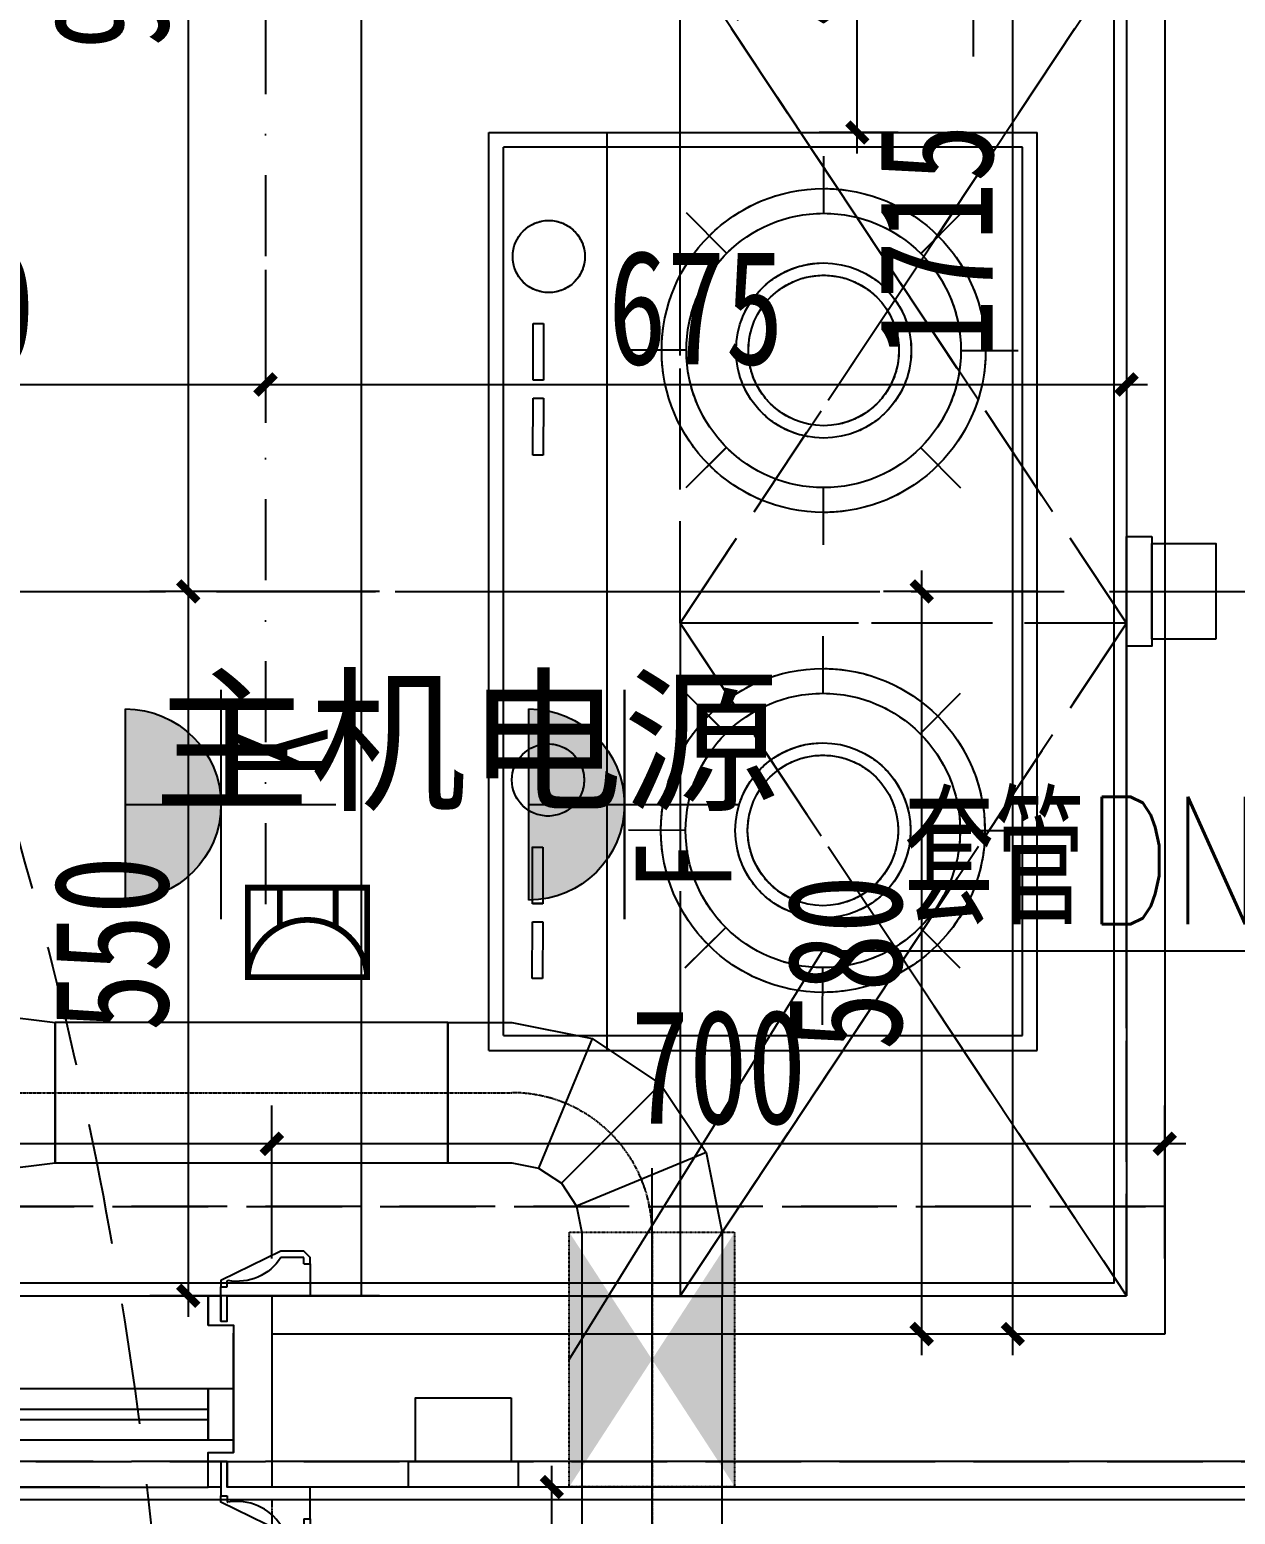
# Model space of a CAD drawing. Header units: millimetres. Extents: x -297 to 39764, y -29258 to 20315.
# Drawn here: x 14322 to 15267, y -18684 to -17519 of the extents above; entities that cross this region are included whole.
import ezdxf

# ---------------------------------------------------------------- set-up
doc = ezdxf.new("R2010")
doc.units = ezdxf.units.MM
for name, pattern in [('_DASH', [0.6, 0.4, -0.2]), ('CENTER2', [1.125, 0.75, -0.125, 0.125, -0.125]), ('DASH', [0.35, 0.25, -0.1]), ('DASHDOT2', [12.7, 6.35, -3.175, 0, -3.175]), ('HIDDEN', [9.525, 6.35, -3.175]), ('HIDDEN2', [0.1875, 0.125, -0.0625])]:
    doc.linetypes.add(name, pattern=pattern)
doc.layers.get('Defpoints').update_dxf_attribs({"color": 250})
for name, color, linetype in [('.-P平面尺寸', 30, 'DASH'), ('.-P建筑梁位', 4, 'Continuous'), ('.P-中心线', 214, 'DASH'), ('.P-墙体尺寸标注', 252, 'Continuous'), ('.P-家具虚线层', 250, 'Continuous'), ('.p-灯具连线', 6, 'Continuous'), ('.P-装饰轮廓', 180, 'Continuous'), ('.P-门', 4, 'Continuous'), ('.P-门套', 141, 'Continuous'), ('.PC-天花尺寸标注', 252, 'Continuous'), ('.PC-天花造型', 163, 'Continuous'), ('.PC-灯具尺寸标注', 252, 'Continuous'), ('.PC-综合天花虚线层', 14, 'DASHDOT2'), ('.PF-固定家具', 85, 'Continuous'), ('.PF-墙体及上下水图中虚线层', 14, 'DASH'), ('.ZD-开关', 43, 'Continuous'), ('.ZD-强电开关', 183, 'Continuous'), ('.ZD-强电插座', 43, 'Continuous'), ('.ZD-插座标注', 252, 'Continuous'), ('.ZD-插座虚线层', 214, 'DASH'), ('.ZD-点位引线', 1, 'Continuous'), ('.ZD-点位标注', 252, 'Continuous'), ('.ZT-空调.检修口', 52, 'Continuous'), ('0-设备', 1, 'Continuous'), ('A-Wall', 2, 'Continuous'), ('A-索引', 57, 'Continuous'), ('DUCT-回风中心线', 5, 'CENTER2'), ('DUCT-回风管', 6, 'Continuous'), ('DUCT-回风管端线', 2, 'Continuous'), ('留孔', 1, 'Continuous')]:
    doc.layers.add(name, color=color, linetype=linetype)
doc.layers.add('0-图框', color=7, linetype='Continuous', lineweight=30)
doc.styles.add('GOA_01_thin_0.75', font='romans.shx', dxfattribs={"width": 0.75, "bigfont": 'hzdx.shx'})
doc.styles.get("Standard").update_dxf_attribs({"font": 'arial.ttf'})
doc.styles.add('文字样式', font='', dxfattribs={"width": 0.75})
doc.styles.get('文字样式').set_extended_font_data('SimSun')
doc.dimstyles.new('西安1-40（内部尺寸）', dxfattribs={"dimscale": 30, "dimtxt": 3, "dimasz": 0.5, "dimexe": 1, "dimexo": 1, "dimgap": 0.5, "dimtad": 1, "dimdec": 0, "dimrnd": 5, "dimtxsty": '文字样式', "dimblk": 'ARCHTICK', "dimcen": 1, "dimdle": 0.55, "dimclrd": 252, "dimclre": 252, "dimclrt": 30, "dimadec": 0, "dimazin": 0, "dimtfac": 1, "dimtdec": 0, "dimtix": 1, "dimtmove": 2, "dimatfit": 3, "dimfxl": 5, "dimfxlon": 1, "dimarcsym": 0})

# ---------------------------------------------------------------- blocks, each defined once
blk = doc.blocks.new('_ArchTick')
at = {"color": 0, "linetype": 'ByBlock', "const_width": 0.4}
blk.add_lwpolyline([(-0.5, -0.5), (0.5, 0.5)], dxfattribs=at)
blk = doc.blocks.new('*D151')
at = {"layer": '.-P平面尺寸', "color": 252, "lineweight": -2, "transparency": 16777216}
for p, q in [((12811.9, -18672.1), (12811.9, -18844.5)), ((14511.9, -18672.1), (14511.9, -18844.5)), ((12795.4, -18814.5), (14528.4, -18814.5))]:
    blk.add_line(p, q, dxfattribs=at)
at = {"layer": 'Defpoints', "color": 0, "transparency": 16777216}
for p in [(12811.9, -18642.1), (14511.9, -18642.1), (14511.9, -18814.5)]:
    blk.add_point(p, dxfattribs=at)
at = {"layer": '.-P平面尺寸', "color": 252, "lineweight": -2, "transparency": 16777216, "xscale": 15, "yscale": 15, "zscale": 15, "rotation": 180}
blk.add_blockref('_ArchTick', (12811.9, -18814.5), dxfattribs=at)
at = {"layer": '.-P平面尺寸', "color": 252, "lineweight": -2, "transparency": 16777216, "xscale": 15, "yscale": 15, "zscale": 15}
blk.add_blockref('_ArchTick', (14511.9, -18814.5), dxfattribs=at)
at = {"layer": '.-P平面尺寸', "color": 30, "transparency": 16777216, "insert": (13661.9, -18754.5), "char_height": 90, "attachment_point": 5, "style": '文字样式'}
blk.add_mtext('1700', dxfattribs=at)
blk = doc.blocks.new('A$C303A7B2C')
at = {"layer": '.P-门套', "ltscale": 300}
for p, q in [((-60, 25), (-65, 25)), ((-65, 25), (-65, 0)), ((-60, 25), (-60, 30)), ((-60, 30), (-42, 30)), ((-65, 0), (0, 0)), ((0, 7), (0, 11.4)), ((5, 7), (0, 7)), ((0, -20), (0, 0)), ((5, -20), (5, 7)), ((5, -20), (0, -20))]:
    blk.add_line(p, q, dxfattribs=at)
for centre, radius, start, end in [((-7.7, 52.1), 40.8, 212.7332, 280.031), ((-0.5, 11.4), 0.5, 0, 100.031)]:
    blk.add_arc(centre, radius, start, end, dxfattribs=at)
at = {"layer": 'A-索引', "color": 5}
blk.add_lwpolyline([(-65, 25), (-65, 30), (-60, 35), (-42, 35), (5, 12), (5, 7)], dxfattribs=at)
blk = doc.blocks.new('A$Caaa9b738')
at = {"layer": '.P-门'}
for p, q in [((145.8, 820), (145.8, 80)), ((153.8, 820), (153.8, 80))]:
    blk.add_line(p, q, dxfattribs=at)
at = {"layer": '.P-门', "color": 251}
blk.add_lwpolyline([(129.8, 820), (129.8, 80), (169.8, 80), (169.8, 820)], close=True, dxfattribs=at)
at = {"layer": '.P-门'}
blk.add_lwpolyline([(129.8, 80), (129.8, 60), (169.8, 60), (169.8, 80)], close=True, dxfattribs=at)
at = {"layer": '.P-门套', "ltscale": 15}
blk.add_line((242.8, 30), (212.8, 30), dxfattribs=at)
for points in [[(219.8, 80), (242.8, 80), (242.8, 70), (222.8, 70), (222.8, 65), (242.8, 65), (242.8, 30), (92.8, 30), (92.8, 65), (112.8, 65), (112.8, 70), (92.8, 70), (92.8, 70), (92.8, 70), (92.8, 70), (92.8, 80), (119.8, 80)], [(92.8, 80), (119.8, 80), (119.8, 60), (213.6, 60)], [(242.8, 80), (219.8, 80), (219.8, 60), (119.8, 60)]]:
    blk.add_lwpolyline(points, dxfattribs=at)
at = {"layer": '.P-门套', "linetype": 'ByBlock', "rotation": 90.00000000000001}
blk.add_blockref('A$C303A7B2C', (92.8, 65), dxfattribs=at)
at = {"layer": '.P-门套', "linetype": 'ByBlock', "xscale": -1, "rotation": 270}
blk.add_blockref('A$C303A7B2C', (242.8, 65), dxfattribs=at)
blk = doc.blocks.new('A$C079D5D55')
at = {"layer": '.PF-固定家具'}
for p, q in [((1.6, 720), (1.6, 0)), ((431.6, 720), (1.6, 720)), ((431.6, 720), (431.6, 0)), ((431.6, 0), (1.6, 0))]:
    blk.add_line(p, q, dxfattribs=at)
at = {"layer": '.PF-固定家具', "color": 250}
for p, q in [((338.7, 720.1), (338.7, 0)), ((13.2, 708.4), (13.2, 11.6)), ((420, 708.4), (13.2, 708.4)), ((169.8, 699.9), (169.7, 655.1)), ((420, 708.4), (420, 11.6)), ((62, 655.5), (93.6, 623.7)), ((277.5, 655.2), (245.7, 623.5)), ((389.3, 619.1), (389.4, 663.6)), ((389.4, 663.6), (397.5, 663.6)), ((397.5, 663.6), (397.4, 619.1)), ((397.4, 619.1), (389.3, 619.1)), ((389.2, 560.5), (389.3, 605)), ((389.3, 605), (397.4, 605)), ((397.4, 605), (397.3, 560.5)), ((397.3, 560.5), (389.2, 560.5)), ((17.2, 547.8), (62, 547.7)), ((277.1, 547.4), (322, 547.3)), ((93.4, 471.6), (61.7, 439.9)), ((245.5, 471.4), (277.2, 439.6)), ((169.4, 440), (169.4, 395.1)), ((169.2, 323.4), (169.2, 278.6)), ((61.4, 278.9), (93.1, 247.2)), ((276.9, 278.6), (245.2, 247)), ((388.7, 208.5), (388.8, 253)), ((388.8, 253), (396.9, 253)), ((396.9, 253), (396.8, 208.5)), ((396.8, 208.5), (388.7, 208.5)), ((388.7, 194.4), (396.8, 194.4)), ((388.7, 149.9), (388.7, 194.4)), ((396.8, 194.4), (396.7, 149.9)), ((16.6, 171.2), (61.5, 171.2)), ((276.6, 170.9), (321.4, 170.8)), ((396.7, 149.9), (388.7, 149.9)), ((92.9, 95.1), (61.1, 63.4)), ((245, 94.8), (276.6, 63.1)), ((168.9, 63.5), (168.8, 18.6)), ((13.2, 11.6), (420, 11.6))]:
    blk.add_line(p, q, dxfattribs=at)
for centre, radius in [((169.6, 547.5), 127), ((169.6, 547.5), 107.6), ((169.6, 547.5), 68.7), ((169.6, 547.5), 59), ((385.1, 507.9), 28.3), ((169, 171), 127), ((169, 171), 107.6), ((169, 171), 68.7), ((169, 171), 59), ((384.5, 97.3), 28.3)]:
    blk.add_circle(centre, radius, dxfattribs=at)
blk = doc.blocks.new('*U69')
at = {"color": 250, "linetype": 'DASH', "ltscale": 300}
for p, q in [((0, 27.5), (350, -500)), ((350, 27.5), (0, -500))]:
    blk.add_line(p, q, dxfattribs=at)
blk.add_lwpolyline([(0, 27.5), (350, 27.5), (350, -500), (0, -500)], close=True, dxfattribs=at)
blk = doc.blocks.new('*D172')
at = {"layer": '.-P平面尺寸', "color": 252, "linetype": 'ByBlock', "lineweight": -2, "transparency": 16777216}
for p, q in [((14446.3, -16955.6), (14446.3, -17976.1)), ((14509.2, -16972.1), (14416.3, -16972.1)), ((14596.3, -17959.6), (14416.3, -17959.6))]:
    blk.add_line(p, q, dxfattribs=at)
at = {"layer": 'Defpoints', "color": 0, "linetype": 'ByBlock', "transparency": 16777216}
for p in [(14539.2, -16972.1), (14446.3, -17959.6), (14693.5, -17959.6)]:
    blk.add_point(p, dxfattribs=at)
at = {"layer": '.-P平面尺寸', "color": 252, "linetype": 'ByBlock', "lineweight": -2, "transparency": 16777216, "xscale": 15, "yscale": 15, "zscale": 15}
for p, rotation in [((14446.3, -16972.1), 90), ((14446.3, -17959.6), 270)]:
    blk.add_blockref('_ArchTick', p, dxfattribs=dict(at, rotation=rotation))
at = {"layer": '.-P平面尺寸', "color": 30, "linetype": 'ByBlock', "transparency": 16777216, "insert": (14386.3, -17465.8), "char_height": 90, "attachment_point": 5, "rotation": 90, "style": '文字样式'}
blk.add_mtext('990', dxfattribs=at)
blk = doc.blocks.new('*D173')
at = {"layer": '.-P平面尺寸', "color": 252, "linetype": 'ByBlock', "lineweight": -2, "transparency": 16777216}
for p, q in [((14446.3, -17943.1), (14446.3, -18528.6)), ((14596.3, -17959.6), (14416.3, -17959.6)), ((14596.3, -18512.1), (14416.3, -18512.1))]:
    blk.add_line(p, q, dxfattribs=at)
at = {"layer": 'Defpoints', "color": 0, "linetype": 'ByBlock', "transparency": 16777216}
for p in [(14693.5, -17959.6), (14446.3, -18512.1), (14743, -18512.1)]:
    blk.add_point(p, dxfattribs=at)
at = {"layer": '.-P平面尺寸', "color": 252, "linetype": 'ByBlock', "lineweight": -2, "transparency": 16777216, "xscale": 15, "yscale": 15, "zscale": 15}
for p, rotation in [((14446.3, -17959.6), 90), ((14446.3, -18512.1), 270)]:
    blk.add_blockref('_ArchTick', p, dxfattribs=dict(at, rotation=rotation))
at = {"layer": '.-P平面尺寸', "color": 30, "linetype": 'ByBlock', "transparency": 16777216, "insert": (14386.3, -18235.8), "char_height": 90, "attachment_point": 5, "rotation": 90, "style": '文字样式'}
blk.add_mtext('550', dxfattribs=at)
blk = doc.blocks.new('*D203')
at = {"layer": '.-P平面尺寸', "color": 252, "linetype": 'ByBlock', "lineweight": -2, "transparency": 16777216}
for p, q in [((14731.4, -20428.6), (14731.4, -18645.6)), ((14731.4, -18662.1), (14701.4, -18662.1)), ((14581.4, -20412.1), (14761.4, -20412.1))]:
    blk.add_line(p, q, dxfattribs=at)
at = {"layer": 'Defpoints', "color": 0, "linetype": 'ByBlock', "transparency": 16777216}
for p in [(14731.4, -18662.1), (14743.5, -18662.1), (14441.9, -20412.1)]:
    blk.add_point(p, dxfattribs=at)
at = {"layer": '.-P平面尺寸', "color": 252, "linetype": 'ByBlock', "lineweight": -2, "transparency": 16777216, "xscale": 15, "yscale": 15, "zscale": 15}
for p, rotation in [((14731.4, -18662.1), 90), ((14731.4, -20412.1), 270)]:
    blk.add_blockref('_ArchTick', p, dxfattribs=dict(at, rotation=rotation))
at = {"layer": '.-P平面尺寸', "color": 30, "linetype": 'ByBlock', "transparency": 16777216, "insert": (14671.4, -19537.1), "char_height": 90, "attachment_point": 5, "rotation": 90, "style": '文字样式'}
blk.add_mtext('1750', dxfattribs=at)
blk = doc.blocks.new('*D204')
at = {"layer": '.-P平面尺寸', "color": 252, "linetype": 'ByBlock', "lineweight": -2, "transparency": 16777216}
for p, q in [((14970.9, -17616.1), (14970.9, -17280.6)), ((15002.9, -17297.1), (14940.9, -17297.1)), ((15002.9, -17599.6), (14940.9, -17599.6))]:
    blk.add_line(p, q, dxfattribs=at)
at = {"layer": 'Defpoints', "color": 0, "linetype": 'ByBlock', "transparency": 16777216}
for p in [(14970.9, -17297.1), (15032.9, -17297.1), (15032.9, -17599.6)]:
    blk.add_point(p, dxfattribs=at)
at = {"layer": '.-P平面尺寸', "color": 252, "linetype": 'ByBlock', "lineweight": -2, "transparency": 16777216, "xscale": 15, "yscale": 15, "zscale": 15}
for p, rotation in [((14970.9, -17297.1), 90), ((14970.9, -17599.6), 270)]:
    blk.add_blockref('_ArchTick', p, dxfattribs=dict(at, rotation=rotation))
at = {"layer": '.-P平面尺寸', "color": 30, "linetype": 'ByBlock', "transparency": 16777216, "insert": (14910.9, -17448.3), "char_height": 90, "attachment_point": 5, "rotation": 90, "style": '文字样式'}
blk.add_mtext('300', dxfattribs=at)
blk = doc.blocks.new('ttrutuuyyy')
at = {"layer": '.P-家具虚线层', "color": 250, "linetype": '_DASH', "ltscale": 200}
for p, q in [((34581.9, -16972.1, 0), (34581.9, -18512.1, 0)), ((35181.9, -17984.6), (34831.9, -17457.1)), ((34831.9, -17984.6), (35181.9, -17457.1)), ((34681.9, -18319.6), (34681.9, -17599.6)), ((34681.9, -17599.6), (35111.9, -17599.6)), ((34774.8, -18319.7), (34774.8, -17599.6)), ((35111.9, -18319.6), (35111.9, -17599.6)), ((34693.5, -18308), (34693.5, -17611.2)), ((35100.3, -17611.2), (34693.5, -17611.2)), ((34944.6, -17663), (34944.7, -17618.2)), ((35100.3, -18308), (35100.3, -17611.2)), ((34868.5, -17694.4), (34836.9, -17662.7)), ((35020.6, -17694.6), (35052.4, -17663)), ((34716.7, -17793.9), (34716.8, -17749.4)), ((34716.8, -17749.4), (34724.9, -17749.5)), ((34724.9, -17749.5), (34724.8, -17793.9)), ((34836.9, -17770.4), (34792.1, -17770.4)), ((35096.9, -17770.8), (35052, -17770.7)), ((34724.8, -17793.9), (34716.7, -17793.9)), ((34716.6, -17852.6), (34716.7, -17808.1)), ((34716.7, -17808.1), (34724.8, -17808.1)), ((34724.8, -17808.1), (34724.7, -17852.6)), ((34724.7, -17852.6), (34716.6, -17852.6)), ((34836.6, -17878.2), (34868.3, -17846.5)), ((35052.1, -17878.5), (35020.4, -17846.7)), ((34944.3, -17923), (34944.3, -17878.1)), ((35181.9, -17984.6), (34831.9, -18512.1)), ((34831.9, -17984.6), (35181.9, -18512.1)), ((34944.1, -18039.5), (34944.2, -17994.7)), ((34868, -18070.9), (34836.3, -18039.2)), ((35020.1, -18071.2), (35051.8, -18039.5)), ((34836.4, -18147), (34791.5, -18146.9)), ((35096.3, -18147.3), (35051.5, -18147.3)), ((34716.1, -18204.5), (34716.2, -18160)), ((34716.2, -18160), (34724.3, -18160.1)), ((34724.3, -18160.1), (34724.2, -18204.5)), ((34724.2, -18204.5), (34716.1, -18204.5)), ((34716, -18263.1), (34716.1, -18218.7)), ((34716.1, -18218.7), (34724.2, -18218.7)), ((34724.2, -18218.7), (34724.1, -18263.2)), ((34836, -18254.7), (34867.8, -18223.1)), ((35051.5, -18255), (35019.9, -18223.3)), ((34943.7, -18299.5), (34943.8, -18254.7)), ((34724.1, -18263.2), (34716, -18263.1)), ((34693.5, -18308), (35100.3, -18308)), ((34681.9, -18319.6), (35111.9, -18319.6))]:
    blk.add_line(p, q, dxfattribs=at)
for points in [[(35181.9, -17984.6), (34831.9, -17984.6), (34831.9, -17457.1), (35181.9, -17457.1)], [(35181.9, -17984.6), (34831.9, -17984.6), (34831.9, -18512.1), (35181.9, -18512.1)]]:
    blk.add_lwpolyline(points, close=True, dxfattribs=at)
for centre, radius in [((34944.5, -17770.6), 127), ((34944.5, -17770.6), 107.6), ((34729, -17696.9), 28.3), ((34944.5, -17770.6), 68.7), ((34944.5, -17770.6), 59), ((34943.9, -18147.1), 127), ((34943.9, -18147.1), 107.6), ((34728.4, -18107.5), 28.3), ((34943.9, -18147.1), 68.7), ((34943.9, -18147.1), 59)]:
    blk.add_circle(centre, radius, dxfattribs=at)
blk = doc.blocks.new('A$Cd2e37dc6')
at = {"layer": '.-P建筑梁位', "color": 4, "linetype": 'DASH', "ltscale": 300}
for p, q in [((5850, 11078.4), (8250, 11078.4)), ((8250, 10878.4), (3900, 10878.4))]:
    blk.add_line(p, q, dxfattribs=at)
blk.add_lwpolyline([(5850, 13178.4), (8250, 13178.4), (8250, 11078.4), (5850, 11078.4)], close=True, dxfattribs=at)
blk.add_lwpolyline([(8700, 7978.4), (9700, 7978.4), (9700, 3078.4), (3900, 3078.4), (3900, 7878.4), (3900, 10878.4), (8700, 10878.4), (8700, 7978.4)], dxfattribs=at)
blk = doc.blocks.new('retrrrrrrrr')
at = {"layer": '0-图框', "color": 250, "const_width": 4.4901, "elevation": -0.00001}
blk.add_lwpolyline([(-84774.30591, 16711.0718), (-84680.68441, 16711.0718), (-84680.68441, 16781.20795), (-84774.30591, 16781.20795), (-84774.30591, 16711.0718, -0.9592021657), (-84680.68441, 16711.0718, -0.9592021657)], format="xyb", dxfattribs=at)
for points in [[(-84749.22081, 16750.631), (-84749.22081, 16781.20795)], [(-84705.37819, 16750.42382), (-84705.37819, 16781.20795)]]:
    blk.add_lwpolyline(points, dxfattribs=at)
at = {"layer": '0-设备', "color": 250}
for p, q in [((-84522.35335, 16411.11591), (-84323.2351, 16732.40765)), ((-84323.39233, 16731.61759), (-83778.86763, 16731.61759))]:
    blk.add_line(p, q, dxfattribs=at)
at = {"layer": 'DUCT-回风中心线', "color": 250}
for p, q in [((-85045.25769, 16620.42293), (-84925.25769, 16620.42293)), ((-84925.25769, 16620.42293), (-84617.35335, 16620.42293)), ((-84617.35335, 16620.42293), (-84567.35335, 16620.42293)), ((-84457.35335, 16510.42293), (-84457.35335, 16460.42293)), ((-84457.35335, 16460.42293), (-84457.35335, 16123.7175))]:
    blk.add_line(p, q, dxfattribs=at)
blk.add_arc((-84567.35335, 16510.42293), 110, 0, 90, dxfattribs=at)
at = {"layer": 'DUCT-回风管', "color": 250}
for p, q in [((-85045.25769, 16690.42293), (-84925.25769, 16675.42293)), ((-84617.35335, 16675.42293), (-84925.25769, 16675.42293)), ((-84617.35335, 16675.42293), (-84567.35335, 16675.42293)), ((-84567.35335, 16675.42293), (-84504.21058, 16662.86306)), ((-84504.21058, 16662.86306), (-84450.68073, 16627.09555)), ((-84450.68073, 16627.09555), (-84414.91322, 16573.5657)), ((-84414.91322, 16573.5657), (-84402.35335, 16510.42293)), ((-85045.25769, 16550.42293), (-84925.25769, 16565.42293)), ((-84925.25769, 16565.42293), (-84617.35335, 16565.42293)), ((-84617.35335, 16565.42293), (-84567.35335, 16565.42293)), ((-84567.35335, 16565.42293), (-84546.30576, 16561.23631)), ((-84546.30576, 16561.23631), (-84528.46247, 16549.31381)), ((-84528.46247, 16549.31381), (-84516.53997, 16531.47052)), ((-84516.53997, 16531.47052), (-84512.35335, 16510.42293)), ((-84512.35335, 16510.42293), (-84512.35335, 16460.42293)), ((-84402.35335, 16510.42293), (-84402.35335, 16460.42293)), ((-84512.35335, 16460.42293), (-84512.35335, 16123.7175)), ((-84402.35335, 16123.7175), (-84402.35335, 16460.42293))]:
    blk.add_line(p, q, dxfattribs=at)
at = {"layer": 'DUCT-回风管端线', "color": 250}
for p, q in [((-84925.25769, 16675.42293), (-84925.25769, 16565.42293)), ((-84925.25769, 16565.42293), (-84925.25769, 16675.42293)), ((-84617.35335, 16675.42293), (-84617.35335, 16565.42293)), ((-84617.35335, 16565.42293), (-84617.35335, 16675.42293)), ((-84504.21058, 16662.86306), (-84546.30576, 16561.23631)), ((-84450.68073, 16627.09555), (-84528.46247, 16549.31381)), ((-84414.91322, 16573.5657), (-84516.53997, 16531.47052)), ((-84402.35335, 16460.42293), (-84512.35335, 16460.42293)), ((-84402.35335, 16460.42293), (-84512.35335, 16460.42293))]:
    blk.add_line(p, q, dxfattribs=at)
at = {"layer": '留孔', "color": 250}
blk.add_line((-84457.35335, 16261.11591), (-84457.35334, 16561.11591), dxfattribs=at)
at = {"layer": '留孔', "color": 250, "linetype": 'HIDDEN2', "ltscale": 0.5}
for p, q in [((-84522.35335, 16311.11591), (-84522.35334, 16511.11591)), ((-84522.35334, 16511.11591), (-84392.35334, 16511.11591)), ((-84392.35335, 16311.11591), (-84392.35334, 16511.11591)), ((-84392.35335, 16311.11591), (-84522.35335, 16311.11591))]:
    blk.add_line(p, q, dxfattribs=at)
blk.add_solid([(-84392.35335, 16311.11591), (-84392.35334, 16511.11591), (-84522.35334, 16511.11591), (-84522.35335, 16311.11591)], dxfattribs=at)
at = {"layer": '0-图框', "color": 250, "insert": (-84848.31017, 16941.11954, -0.00001), "char_height": 109.35, "width": 606.8242208, "attachment_point": 1}
blk.add_mtext('{\\fSimSun|b0|i0|c134|p2;\\H0.823x;主机电源}', dxfattribs=at)
at = {"layer": '0-设备', "color": 250, "insert": (-84260.15291, 16852.49226), "char_height": 100, "width": 597.1388019, "attachment_point": 1, "style": 'GOA_01_thin_0.75'}
blk.add_mtext('套管DN125', dxfattribs=at)
blk = doc.blocks.new('*D689')
at = {"layer": '.P-墙体尺寸标注', "color": 252, "linetype": 'ByBlock', "lineweight": -2, "transparency": 16777216}
for p, q in [((14511.9, -18770.5), (14511.9, -18890.5)), ((15661.9, -18770.5), (15661.9, -18890.5)), ((15678.4, -18860.5), (14495.4, -18860.5))]:
    blk.add_line(p, q, dxfattribs=at)
at = {"layer": 'Defpoints', "color": 0, "linetype": 'ByBlock', "transparency": 16777216}
for p in [(14511.9, -18642.1), (15661.9, -18642.1), (14511.9, -18860.5)]:
    blk.add_point(p, dxfattribs=at)
at = {"layer": '.P-墙体尺寸标注', "color": 252, "linetype": 'ByBlock', "lineweight": -2, "transparency": 16777216, "xscale": 15, "yscale": 15, "zscale": 15, "rotation": 180}
blk.add_blockref('_ArchTick', (14511.9, -18860.5), dxfattribs=at)
at = {"layer": '.P-墙体尺寸标注', "color": 252, "linetype": 'ByBlock', "lineweight": -2, "transparency": 16777216, "xscale": 15, "yscale": 15, "zscale": 15}
blk.add_blockref('_ArchTick', (15661.9, -18860.5), dxfattribs=at)
at = {"layer": '.P-墙体尺寸标注', "color": 30, "linetype": 'ByBlock', "transparency": 16777216, "insert": (15086.9, -18800.5), "char_height": 90, "attachment_point": 5, "style": '文字样式'}
blk.add_mtext('1150', dxfattribs=at)
blk = doc.blocks.new('*D690')
at = {"layer": '.P-墙体尺寸标注', "color": 252, "linetype": 'ByBlock', "lineweight": -2, "transparency": 16777216}
for p, q in [((12911.9, -18770.5), (12911.9, -18890.5)), ((14511.9, -18770.5), (14511.9, -18890.5)), ((14528.4, -18860.5), (12895.4, -18860.5))]:
    blk.add_line(p, q, dxfattribs=at)
at = {"layer": 'Defpoints', "color": 0, "linetype": 'ByBlock', "transparency": 16777216}
for p in [(12911.9, -18641.8), (14511.9, -18642.1), (12911.9, -18860.5)]:
    blk.add_point(p, dxfattribs=at)
at = {"layer": '.P-墙体尺寸标注', "color": 252, "linetype": 'ByBlock', "lineweight": -2, "transparency": 16777216, "xscale": 15, "yscale": 15, "zscale": 15, "rotation": 180}
blk.add_blockref('_ArchTick', (12911.9, -18860.5), dxfattribs=at)
at = {"layer": '.P-墙体尺寸标注', "color": 252, "linetype": 'ByBlock', "lineweight": -2, "transparency": 16777216, "xscale": 15, "yscale": 15, "zscale": 15}
blk.add_blockref('_ArchTick', (14511.9, -18860.5), dxfattribs=at)
at = {"layer": '.P-墙体尺寸标注', "color": 30, "linetype": 'ByBlock', "transparency": 16777216, "insert": (13711.9, -18800.5), "char_height": 90, "attachment_point": 5, "style": '文字样式'}
blk.add_mtext('1600', dxfattribs=at)
blk = doc.blocks.new('*D693')
at = {"layer": '.P-墙体尺寸标注', "color": 252, "linetype": 'ByBlock', "lineweight": -2, "transparency": 16777216}
for p, q in [((14511.9, -18482.9), (14511.9, -18362.9)), ((15211.9, -18482.9), (15211.9, -18362.9)), ((15228.4, -18392.9), (14495.4, -18392.9))]:
    blk.add_line(p, q, dxfattribs=at)
at = {"layer": 'Defpoints', "color": 0, "linetype": 'ByBlock', "transparency": 16777216}
for p in [(14511.9, -18392.9), (14511.9, -18542.1), (15211.9, -18542.1)]:
    blk.add_point(p, dxfattribs=at)
at = {"layer": '.P-墙体尺寸标注', "color": 252, "linetype": 'ByBlock', "lineweight": -2, "transparency": 16777216, "xscale": 15, "yscale": 15, "zscale": 15, "rotation": 180}
blk.add_blockref('_ArchTick', (14511.9, -18392.9), dxfattribs=at)
at = {"layer": '.P-墙体尺寸标注', "color": 252, "linetype": 'ByBlock', "lineweight": -2, "transparency": 16777216, "xscale": 15, "yscale": 15, "zscale": 15}
blk.add_blockref('_ArchTick', (15211.9, -18392.9), dxfattribs=at)
at = {"layer": '.P-墙体尺寸标注', "color": 30, "linetype": 'ByBlock', "transparency": 16777216, "insert": (14861.9, -18332.9), "char_height": 90, "attachment_point": 5, "style": '文字样式'}
blk.add_mtext('700', dxfattribs=at)
blk = doc.blocks.new('*D694')
at = {"layer": '.P-墙体尺寸标注', "color": 252, "linetype": 'ByBlock', "lineweight": -2, "transparency": 16777216}
for p, q in [((12911.9, -18482.9), (12911.9, -18362.9)), ((14511.9, -18482.9), (14511.9, -18362.9)), ((14528.4, -18392.9), (12895.4, -18392.9))]:
    blk.add_line(p, q, dxfattribs=at)
at = {"layer": 'Defpoints', "color": 0, "linetype": 'ByBlock', "transparency": 16777216}
for p in [(12911.9, -18392.9), (12911.9, -18541.8), (14511.9, -18542.1)]:
    blk.add_point(p, dxfattribs=at)
at = {"layer": '.P-墙体尺寸标注', "color": 252, "linetype": 'ByBlock', "lineweight": -2, "transparency": 16777216, "xscale": 15, "yscale": 15, "zscale": 15, "rotation": 180}
blk.add_blockref('_ArchTick', (12911.9, -18392.9), dxfattribs=at)
at = {"layer": '.P-墙体尺寸标注', "color": 252, "linetype": 'ByBlock', "lineweight": -2, "transparency": 16777216, "xscale": 15, "yscale": 15, "zscale": 15}
blk.add_blockref('_ArchTick', (14511.9, -18392.9), dxfattribs=at)
at = {"layer": '.P-墙体尺寸标注', "color": 30, "linetype": 'ByBlock', "transparency": 16777216, "insert": (13711.9, -18332.9), "char_height": 90, "attachment_point": 5, "style": '文字样式'}
blk.add_mtext('1600', dxfattribs=at)
blk = doc.blocks.new('*D696')
at = {"layer": '.P-墙体尺寸标注', "color": 252, "linetype": 'ByBlock', "lineweight": -2, "transparency": 16777216}
for p, q in [((15092.8, -18558.6), (15092.8, -16810.6)), ((15181.9, -16827.1), (15062.8, -16827.1)), ((15181.9, -18542.1), (15062.8, -18542.1))]:
    blk.add_line(p, q, dxfattribs=at)
at = {"layer": 'Defpoints', "color": 0, "linetype": 'ByBlock', "transparency": 16777216}
for p in [(15092.8, -16827.1), (15211.9, -16827.1), (15211.9, -18542.1)]:
    blk.add_point(p, dxfattribs=at)
at = {"layer": '.P-墙体尺寸标注', "color": 252, "linetype": 'ByBlock', "lineweight": -2, "transparency": 16777216, "xscale": 15, "yscale": 15, "zscale": 15}
for p, rotation in [((15092.8, -16827.1), 90), ((15092.8, -18542.1), 270)]:
    blk.add_blockref('_ArchTick', p, dxfattribs=dict(at, rotation=rotation))
at = {"layer": '.P-墙体尺寸标注', "color": 30, "linetype": 'ByBlock', "transparency": 16777216, "insert": (15032.8, -17684.6), "char_height": 90, "attachment_point": 5, "rotation": 90, "style": '文字样式'}
blk.add_mtext('1715', dxfattribs=at)
blk = doc.blocks.new('*D787')
at = {"layer": '.PC-天花尺寸标注', "color": 252, "linetype": 'ByBlock', "lineweight": -2, "transparency": 16777216}
for p, q in [((14286.9, -18662.1), (14286.9, -18647.1)), ((14376.9, -18662.1), (14256.9, -18662.1)), ((14286.9, -18662.1), (14286.9, -18672.1)), ((14376.9, -18672.1), (14256.9, -18672.1)), ((14286.9, -18672.1), (14286.9, -18687.1))]:
    blk.add_line(p, q, dxfattribs=at)
at = {"layer": 'Defpoints', "color": 0, "linetype": 'ByBlock', "transparency": 16777216}
for p in [(15641.9, -18662.1), (14286.9, -18672.1), (15631.9, -18672.1)]:
    blk.add_point(p, dxfattribs=at)
at = {"layer": '.PC-天花尺寸标注', "color": 252, "linetype": 'ByBlock', "lineweight": -2, "transparency": 16777216, "xscale": 15, "yscale": 15, "zscale": 15}
for p, rotation in [((14286.9, -18662.1), 270), ((14286.9, -18672.1), 90)]:
    blk.add_blockref('_ArchTick', p, dxfattribs=dict(at, rotation=rotation))
at = {"layer": '.PC-天花尺寸标注', "color": 30, "linetype": 'ByBlock', "transparency": 16777216, "insert": (14226.9, -18667.1), "char_height": 90, "attachment_point": 5, "rotation": 90, "style": '文字样式'}
blk.add_mtext('10', dxfattribs=at)
blk = doc.blocks.new('*D788')
at = {"layer": '.PC-天花尺寸标注', "color": 252, "linetype": 'ByBlock', "lineweight": -2, "transparency": 16777216}
for p, q in [((14286.9, -18655.6), (14286.9, -18928.6)), ((14376.9, -18672.1), (14256.9, -18672.1)), ((14376.9, -18912.1), (14256.9, -18912.1))]:
    blk.add_line(p, q, dxfattribs=at)
at = {"layer": 'Defpoints', "color": 0, "linetype": 'ByBlock', "transparency": 16777216}
for p in [(15631.9, -18672.1), (14286.9, -18912.1), (15391.9, -18912.1)]:
    blk.add_point(p, dxfattribs=at)
at = {"layer": '.PC-天花尺寸标注', "color": 252, "linetype": 'ByBlock', "lineweight": -2, "transparency": 16777216, "xscale": 15, "yscale": 15, "zscale": 15}
for p, rotation in [((14286.9, -18672.1), 90), ((14286.9, -18912.1), 270)]:
    blk.add_blockref('_ArchTick', p, dxfattribs=dict(at, rotation=rotation))
at = {"layer": '.PC-天花尺寸标注', "color": 30, "linetype": 'ByBlock', "transparency": 16777216, "insert": (14226.9, -18792.1), "char_height": 90, "attachment_point": 5, "rotation": 90, "style": '文字样式'}
blk.add_mtext('240', dxfattribs=at)
blk = doc.blocks.new('*D855')
at = {"layer": '.PC-灯具尺寸标注', "color": 252, "linetype": 'ByBlock', "lineweight": -2, "transparency": 16777216}
for p, q in [((14006.9, -17707.3), (14006.9, -17827.3)), ((14506.9, -17707.3), (14506.9, -17827.3)), ((13990.4, -17797.3), (14523.4, -17797.3))]:
    blk.add_line(p, q, dxfattribs=at)
at = {"layer": 'Defpoints', "color": 0, "linetype": 'ByBlock', "transparency": 16777216}
for p in [(14006.9, -17442.1, 0), (14506.9, -17442.1, 0), (14506.9, -17797.3)]:
    blk.add_point(p, dxfattribs=at)
at = {"layer": '.PC-灯具尺寸标注', "color": 252, "linetype": 'ByBlock', "lineweight": -2, "transparency": 16777216, "xscale": 15, "yscale": 15, "zscale": 15, "rotation": 180}
blk.add_blockref('_ArchTick', (14006.9, -17797.3), dxfattribs=at)
at = {"layer": '.PC-灯具尺寸标注', "color": 252, "linetype": 'ByBlock', "lineweight": -2, "transparency": 16777216, "xscale": 15, "yscale": 15, "zscale": 15}
blk.add_blockref('_ArchTick', (14506.9, -17797.3), dxfattribs=at)
at = {"layer": '.PC-灯具尺寸标注', "color": 30, "linetype": 'ByBlock', "transparency": 16777216, "insert": (14256.9, -17737.3), "char_height": 90, "attachment_point": 5, "style": '文字样式'}
blk.add_mtext('500', dxfattribs=at)
blk = doc.blocks.new('*D856')
at = {"layer": '.PC-灯具尺寸标注', "color": 252, "linetype": 'ByBlock', "lineweight": -2, "transparency": 16777216}
for p, q in [((14506.9, -17707.3), (14506.9, -17827.3)), ((15181.9, -17707.3), (15181.9, -17827.3)), ((14490.4, -17797.3), (15198.4, -17797.3))]:
    blk.add_line(p, q, dxfattribs=at)
at = {"layer": 'Defpoints', "color": 0, "linetype": 'ByBlock', "transparency": 16777216}
for p in [(14506.9, -17442.1, 0), (15181.9, -17442.1), (15181.9, -17797.3)]:
    blk.add_point(p, dxfattribs=at)
at = {"layer": '.PC-灯具尺寸标注', "color": 252, "linetype": 'ByBlock', "lineweight": -2, "transparency": 16777216, "xscale": 15, "yscale": 15, "zscale": 15, "rotation": 180}
blk.add_blockref('_ArchTick', (14506.9, -17797.3), dxfattribs=at)
at = {"layer": '.PC-灯具尺寸标注', "color": 252, "linetype": 'ByBlock', "lineweight": -2, "transparency": 16777216, "xscale": 15, "yscale": 15, "zscale": 15}
blk.add_blockref('_ArchTick', (15181.9, -17797.3), dxfattribs=at)
at = {"layer": '.PC-灯具尺寸标注', "color": 30, "linetype": 'ByBlock', "transparency": 16777216, "insert": (14844.4, -17737.3), "char_height": 90, "attachment_point": 5, "style": '文字样式'}
blk.add_mtext('675', dxfattribs=at)
blk = doc.blocks.new('2312')
at = {"layer": '.ZD-强电开关', "color": 6, "linetype": 'ByBlock', "ltscale": 0.1}
for points in [[(-50, 43), (-50, -43), (-70, -43), (-70, 43)], [(0, -37.5), (-50, -37.5), (-50, 37.5), (0, 37.5)]]:
    blk.add_lwpolyline(points, close=True, dxfattribs=at)
blk = doc.blocks.new('*D920')
at = {"layer": '.ZD-插座标注', "color": 252, "linetype": 'ByBlock', "lineweight": -2, "transparency": 16777216}
for p, q in [((14511.9, -18787.5), (14511.9, -18907.5)), ((14661.9, -18787.5), (14661.9, -18907.5)), ((14511.9, -18877.5), (14496.9, -18877.5)), ((14511.9, -18877.5), (14661.9, -18877.5)), ((14661.9, -18877.5), (14676.9, -18877.5))]:
    blk.add_line(p, q, dxfattribs=at)
at = {"layer": 'Defpoints', "color": 0, "linetype": 'ByBlock', "transparency": 16777216}
for p in [(14511.9, -18595.2, 0), (14661.9, -18595.2, 0), (14661.9, -18877.5)]:
    blk.add_point(p, dxfattribs=at)
at = {"layer": '.ZD-插座标注', "color": 252, "linetype": 'ByBlock', "lineweight": -2, "transparency": 16777216, "xscale": 15, "yscale": 15, "zscale": 15}
blk.add_blockref('_ArchTick', (14511.9, -18877.5), dxfattribs=at)
at = {"layer": '.ZD-插座标注', "color": 252, "linetype": 'ByBlock', "lineweight": -2, "transparency": 16777216, "xscale": 15, "yscale": 15, "zscale": 15, "rotation": 180}
blk.add_blockref('_ArchTick', (14661.9, -18877.5), dxfattribs=at)
at = {"layer": '.ZD-插座标注', "color": 30, "linetype": 'ByBlock', "transparency": 16777216, "insert": (14586.9, -18817.5), "char_height": 90, "attachment_point": 5, "style": '文字样式'}
blk.add_mtext('150', dxfattribs=at)
blk = doc.blocks.new('墙面强电插座')
at = {"linetype": 'ByBlock'}
h = blk.add_hatch(color=256, dxfattribs=at)
h.dxf.hatch_style = 1
h.paths.add_polyline_path([(0, 120, 0.414214), (100, 220), (0, 220)])
h.paths.add_polyline_path([(0, 220), (-100, 220, 0.414214), (0, 120)])
blk.add_line((100, 220), (-100, 220), dxfattribs=at)
for p, q in [((0, 220), (0, 0)), ((-120, 120), (120, 120))]:
    blk.add_line(p, q)
at = {"const_width": 2}
for points in [[(0, 0), (0, 220)], [(-120, 120), (120, 120)]]:
    blk.add_lwpolyline(points, dxfattribs=at)
at = {"linetype": 'ByBlock'}
blk.add_arc((0, 220), 100, 180, 0, dxfattribs=at)
blk = doc.blocks.new('厨房插座')
at = {"layer": '.ZD-强电插座', "xscale": -0.75, "yscale": 0.75, "zscale": 0.75}
blk.add_blockref('墙面强电插座', (240618.7, 59355.6), dxfattribs=at)
at = {"layer": '.ZD-强电插座', "style": '文字样式', "width": 0.75}
blk.add_attdef('C', (240644, 59346.6), '', height=90, dxfattribs=at)
blk = doc.blocks.new('接线盒01')
at = {"layer": '.ZD-开关', "color": 6, "linetype": 'ByBlock', "ltscale": 0.1}
for points in [[(0, -37.5), (50, -37.5), (50, 37.5), (0, 37.5)], [(50, 43), (50, -43), (70, -43), (70, 43)]]:
    blk.add_lwpolyline(points, close=True, dxfattribs=at)
blk = doc.blocks.new('*D1044')
at = {"layer": '.ZD-点位标注', "color": 252, "linetype": 'ByBlock', "lineweight": -2, "transparency": 16777216}
for p, q in [((15021.4, -18558.6), (15021.4, -17943.1)), ((15111.4, -17959.6), (14991.4, -17959.6)), ((15111.4, -18542.1), (14991.4, -18542.1))]:
    blk.add_line(p, q, dxfattribs=at)
at = {"layer": 'Defpoints', "color": 0, "linetype": 'ByBlock', "transparency": 16777216}
for p in [(15021.4, -17959.6), (15251.9, -17959.6), (15211.9, -18542.1)]:
    blk.add_point(p, dxfattribs=at)
at = {"layer": '.ZD-点位标注', "color": 252, "linetype": 'ByBlock', "lineweight": -2, "transparency": 16777216, "xscale": 15, "yscale": 15, "zscale": 15}
for p, rotation in [((15021.4, -17959.6), 90), ((15021.4, -18542.1), 270)]:
    blk.add_blockref('_ArchTick', p, dxfattribs=dict(at, rotation=rotation))
at = {"layer": '.ZD-点位标注', "color": 30, "linetype": 'ByBlock', "transparency": 16777216, "insert": (14961.4, -18250.8), "char_height": 90, "attachment_point": 5, "rotation": 90, "style": '文字样式'}
blk.add_mtext('580', dxfattribs=at)

msp = doc.modelspace()

# ---------------------------------------------------------------- linework, layer by layer
at = {"layer": '.P-中心线', "linetype": 'DASH', "ltscale": 400}
msp.add_lwpolyline([(14188.6, -17959.6), (15301.7, -17959.6)], dxfattribs=at)
at = {"layer": '.p-灯具连线', "color": 6, "linetype": 'HIDDEN', "ltscale": 15, "elevation": 0}
for points in [[(14006.9, -16722.1, 0.341964), (14006.9, -18162.1, -0.168836), (14393.1, -19218.3, 5.261217)], [(14006.9, -17442.1, -0.148494), (14428.5, -19182.9, -0.727421)]]:
    msp.add_lwpolyline(points, format="xyb", dxfattribs=at)
at = {"layer": '.P-装饰轮廓'}
for p in [(15181.9, -16857.1), (14511.9, -18512.1, 0)]:
    msp.add_line(p, (15181.9, -18512.1, 0), dxfattribs=at)
msp.add_lwpolyline([(17111.9, -21562.1), (15641.9, -21562.1), (15641.9, -18662.1), (14511.9, -18662.1)], dxfattribs=at)
at = {"layer": '.PC-天花造型', "color": 8}
for p, q in [((12961.9, -18512.1, 0), (14461.9, -18512.1, 0)), ((12961.9, -18662.1, 0), (14461.9, -18662.1, 0))]:
    msp.add_line(p, q, dxfattribs=at)
at = {"layer": '.PC-天花造型'}
for points in [[(14481.9, -16382.1), (14736.9, -16382.1), (14736.9, -16867.1), (15171.9, -16867.1), (15171.9, -18502.1), (12851.9, -18502.1), (12851.9, -16612.1), (13081.9, -16612.1), (13081.9, -16382.1), (13441.9, -16382.1)], [(16631.9, -26172.1), (16631.9, -22612.1), (16791.9, -22612.1), (16791.9, -22962.1), (18531.9, -22962.1), (18531.9, -22612.1), (19731.9, -22612.1), (19731.9, -21572.1), (15631.9, -21572.1), (15631.9, -18672.1), (11931.9, -18672.1), (11931.9, -18512.1), (12581.9, -18512.1), (12581.9, -17572.1), (10891.9, -17572.1), (10891.9, -26172.1)]]:
    msp.add_lwpolyline(points, dxfattribs=at)
at = {"layer": '.PC-综合天花虚线层', "linetype": 'DASHDOT2', "ltscale": 10}
msp.add_line((14506.9, -16362.1, 0), (14506.9, -18262, 0), dxfattribs=at)
at = {"layer": '.PF-固定家具', "elevation": 0}
msp.add_lwpolyline([(12841.9, -17412.1), (13441.9, -17412.1), (13441.9, -16972.1), (14581.9, -16972.1), (14581.9, -18512.1)], dxfattribs=at)
at = {"layer": '.PF-墙体及上下水图中虚线层', "ltscale": 300}
msp.add_line((15061.9, -17540), (15061.9, -16627.5), dxfattribs=at)
at = {"layer": '.ZD-强电开关', "color": 1, "elevation": 0}
msp.add_lwpolyline([(14661.9, -18662.1, 0, 25, 0), (14661.9, -18782.1, 0, 0, 0), (14661.9, -19082.4, 0, 0, 0), (14520.4, -19082.4, 0, 0, 0), (14520.4, -19161.7, 0, 0, 0)], format="xyseb", dxfattribs=at)
at = {"layer": '.ZD-插座虚线层', "linetype": '_DASH', "ltscale": 300}
msp.add_line((14293.1, -17959.6), (15314, -17959.6), dxfattribs=at)
at = {"layer": '.ZD-点位引线', "color": 10}
msp.add_lwpolyline([(15181.9, -17959.6, 0, 25, 0), (15081.9, -17959.6, 0, 0, 0), (14879.8, -17959.6, 0, 0, 0), (14879.8, -18126.7, 0, 0, 0), (14562, -18126.7, 0, 0, 0)], format="xyseb", dxfattribs=at)
at = {"layer": 'A-Wall', "color": 7}
for p, q in [((15211.9, -16342.1), (15211.9, -18542.1)), ((15211.9, -16342.1), (15211.9, -18542.1)), ((15211.9, -18542.1), (14511.9, -18542.1)), ((14511.9, -18542.1), (14511.9, -18642.1)), ((15661.9, -18642.1), (14511.9, -18642.1))]:
    msp.add_line(p, q, dxfattribs=at)

# ---------------------------------------------------------------- block references
at = {"layer": '.-P建筑梁位'}
msp.add_blockref('A$Cd2e37dc6', (6961.9, -29520.5, 0), dxfattribs=at)
at = {"layer": '.P-家具虚线层', "linetype": 'ByBlock'}
msp.add_blockref('ttrutuuyyy', (-20000, 0), dxfattribs=at)
at = {"layer": '.P-装饰轮廓', "linetype": 'ByBlock', "rotation": 90.00000000000001}
msp.add_blockref('A$Caaa9b738', (14541.9, -18754.9, 0), dxfattribs=at)
at = {"layer": '.PF-固定家具', "ltscale": 6, "rotation": 180}
msp.add_blockref('*U69', (15181.9, -17957.1), dxfattribs=at)
at = {"layer": '.PF-固定家具', "rotation": 180}
msp.add_blockref('A$C079D5D55', (15113.5, -17599.6), dxfattribs=at)
at = {"layer": '.PF-固定家具', "ltscale": 6, "xscale": -1}
msp.add_blockref('*U69', (15181.9, -18012.1), dxfattribs=at)
at = {"layer": '.ZD-开关', "color": 4, "linetype": 'ByBlock', "extrusion": (0, 0, -1), "zscale": -1}
msp.add_blockref('接线盒01', (-15251.9, -17959.6), dxfattribs=at)
at = {"layer": '.ZD-强电开关', "color": 4, "linetype": 'ByBlock', "rotation": 90}
msp.add_blockref('2312', (14661.9, -18592.1, 0), dxfattribs=at)
at = {"layer": '.ZD-强电插座'}
ref = msp.add_blockref('厨房插座', (73917.6, -258745.4), dxfattribs=dict(at, rotation=90.0000000001099))
ref.add_attrib('C', 'K', (14555.7, -18104.9), dxfattribs={"height": 75, "rotation": 90, "style": '文字样式', "width": 0.75})
ref = msp.add_blockref('厨房插座', (74233.9, -258745.4), dxfattribs=dict(at, rotation=90.0000000001099))
ref.add_attrib('C', 'F', (14872.1, -18193.9), dxfattribs={"height": 75, "rotation": 90, "style": '文字样式', "width": 0.75})
at = {"layer": '.ZT-空调.检修口', "color": 0}
msp.add_blockref('retrrrrrrrr', (99267.3, -34973.2), dxfattribs=at)

# ---------------------------------------------------------------- dimensions: what is measured, and where the dimension line sits
at = {"layer": '.-P平面尺寸', "linetype": 'ByBlock'}
for base, p1, p2, picture, middle in [((14446.2545, -17959.5778), (14539.2381, -16972.0772), (14693.5216, -17959.5778), '*D172', (14386.2545, -17465.8275)), ((14970.8549, -17297.0761), (15032.8673, -17599.5618), (15032.8673, -17297.0761), '*D204', (14910.8549, -17448.319)), ((14446.2545, -18512.0772), (14693.5216, -17959.5778), (14743.0362, -18512.0772), '*D173', (14386.2545, -18235.8275)), ((14731.4, -18662.1), (14441.9, -20412.1), (14743.5, -18662.1), '*D203', (14671.4, -19537.1))]:
    dim = msp.add_linear_dim(base=base, p1=p1, p2=p2, angle=90, dimstyle='西安1-40（内部尺寸）', dxfattribs=at)
    dim.commit()
    dim.dimension.update_dxf_attribs({"geometry": picture, "text_midpoint": middle})
at = {"layer": '.-P平面尺寸', "color": 7}
dim = msp.add_linear_dim(base=(14511.9, -18814.5), p1=(12811.9, -18642.1), p2=(14511.9, -18642.1), dimstyle='西安1-40（内部尺寸）', dxfattribs=at)
dim.commit()
dim.dimension.update_dxf_attribs({"geometry": '*D151', "text_midpoint": (13661.9, -18754.5)})
at = {"layer": '.P-墙体尺寸标注', "color": 1, "linetype": 'ByBlock'}
dim = msp.add_linear_dim(base=(15092.8, -16827.1), p1=(15211.9, -18542.1), p2=(15211.9, -16827.1), angle=90, dimstyle='西安1-40（内部尺寸）', override={"dimfxl": 3}, dxfattribs=at)
dim.commit()
dim.dimension.update_dxf_attribs({"geometry": '*D696', "text_midpoint": (15032.8, -17684.6)})
for base, p1, p2, picture, middle in [((12911.9, -18392.9), (14511.9, -18542.1), (12911.9, -18541.8), '*D694', (13711.9, -18332.9)), ((14511.9, -18392.9), (15211.9, -18542.1), (14511.9, -18542.1), '*D693', (14861.9, -18332.9)), ((12911.9, -18860.5), (14511.9, -18642.1), (12911.9, -18641.8), '*D690', (13711.9, -18800.5)), ((14511.9, -18860.5), (15661.9, -18642.1), (14511.9, -18642.1), '*D689', (15086.9, -18800.5))]:
    dim = msp.add_linear_dim(base=base, p1=p1, p2=p2, dimstyle='西安1-40（内部尺寸）', override={"dimfxl": 3}, dxfattribs=at)
    dim.commit()
    dim.dimension.update_dxf_attribs({"geometry": picture, "text_midpoint": middle})
at = {"layer": '.PC-天花尺寸标注', "color": 1, "linetype": 'ByBlock'}
for base, p1, p2, picture, middle in [((14286.9, -18672.1), (15641.9, -18662.1), (15631.9, -18672.1), '*D787', (14226.9, -18667.1)), ((14286.9, -18912.1), (15631.9, -18672.1), (15391.9, -18912.1), '*D788', (14226.9, -18792.1))]:
    dim = msp.add_linear_dim(base=base, p1=p1, p2=p2, angle=90, dimstyle='西安1-40（内部尺寸）', override={"dimfxl": 3}, dxfattribs=at)
    dim.commit()
    dim.dimension.update_dxf_attribs({"geometry": picture, "text_midpoint": middle})
at = {"layer": '.PC-灯具尺寸标注', "color": 1, "linetype": 'ByBlock'}
for base, p1, p2, picture, middle in [((14506.9, -17797.3), (14006.9, -17442.1, 0), (14506.9, -17442.1, 0), '*D855', (14256.9, -17737.3)), ((15181.9, -17797.3), (14506.9, -17442.1, 0), (15181.9, -17442.1), '*D856', (14844.4, -17737.3))]:
    dim = msp.add_linear_dim(base=base, p1=p1, p2=p2, dimstyle='西安1-40（内部尺寸）', override={"dimfxl": 3}, dxfattribs=at)
    dim.commit()
    dim.dimension.update_dxf_attribs({"geometry": picture, "text_midpoint": middle})
at = {"layer": '.ZD-插座标注', "color": 1, "linetype": 'ByBlock'}
dim = msp.add_linear_dim(base=(14661.9, -18877.5, 0), p1=(14511.9, -18595.2, 0), p2=(14661.9, -18595.2, 0), dimstyle='西安1-40（内部尺寸）', override={"dimfxl": 3}, dxfattribs=at)
dim.commit()
dim.dimension.update_dxf_attribs({"geometry": '*D920', "text_midpoint": (14586.9, -18817.5, 0)})
at = {"layer": '.ZD-点位标注', "color": 1, "linetype": 'ByBlock'}
dim = msp.add_linear_dim(base=(15021.3631, -17959.5778), p1=(15211.9093, -18542.0772), p2=(15251.9116, -17959.5778), angle=90, dimstyle='西安1-40（内部尺寸）', override={"dimfxl": 3}, dxfattribs=at)
dim.commit()
dim.dimension.update_dxf_attribs({"geometry": '*D1044', "text_midpoint": (14961.3631, -18250.8275)})

doc.saveas('drawing.dxf')
